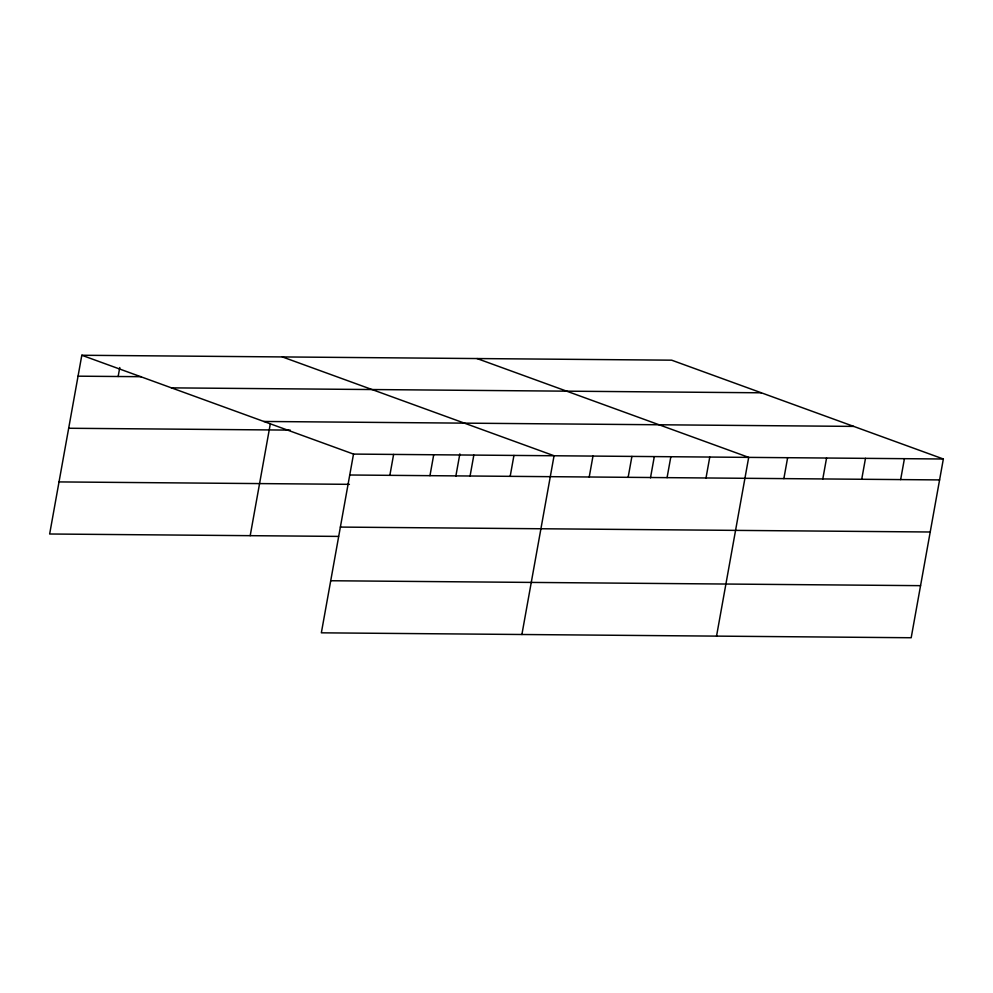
<?xml version="1.0" encoding="UTF-8"?>
<svg xmlns="http://www.w3.org/2000/svg" width="993" height="993" viewBox="0 0 993 993"><rect width="100%" height="100%" fill="white"/><g stroke="black" fill="none" stroke-linecap="round" stroke-linejoin="round"><path stroke-width="1.49" d="M81.811 355.258L353.508 454.086L321.347 632.826L911.189 637.742L943.35 459.002L671.653 360.174L81.811 355.258L49.65 533.998L338.539 536.406M118.155 376.508L119.768 367.547M250.199 535.674L270.295 423.974M389.852 475.337L393.613 454.422M429.957 475.672L433.718 454.757M455.824 476.268L459.846 453.913M470.074 476.007L473.835 455.092M510.179 476.342L513.94 455.427M521.896 634.502L554.057 455.75L282.36 356.921M589.221 477L592.982 456.085M628.147 477.323L631.908 456.408M650.477 477.894L654.226 457.016M667.073 477.645L670.846 456.73M706.011 477.968L709.772 457.053M716.536 636.116L748.697 457.376L477.012 358.547M783.862 478.614L787.635 457.699M822.8 478.949L826.561 458.034M861.725 479.271L865.486 458.356M900.651 479.594L904.424 458.679M78.05 376.173L141.291 376.695M171.466 387.866L761.321 392.794M263.84 421.466L853.695 426.394M68.678 428.256L290.192 430.106M353.508 454.086L943.35 459.002M349.735 475.002L939.589 479.917M59.021 481.915L349.412 484.336M340.363 527.084L930.218 532M330.719 580.744L920.561 585.659"/></g></svg>
